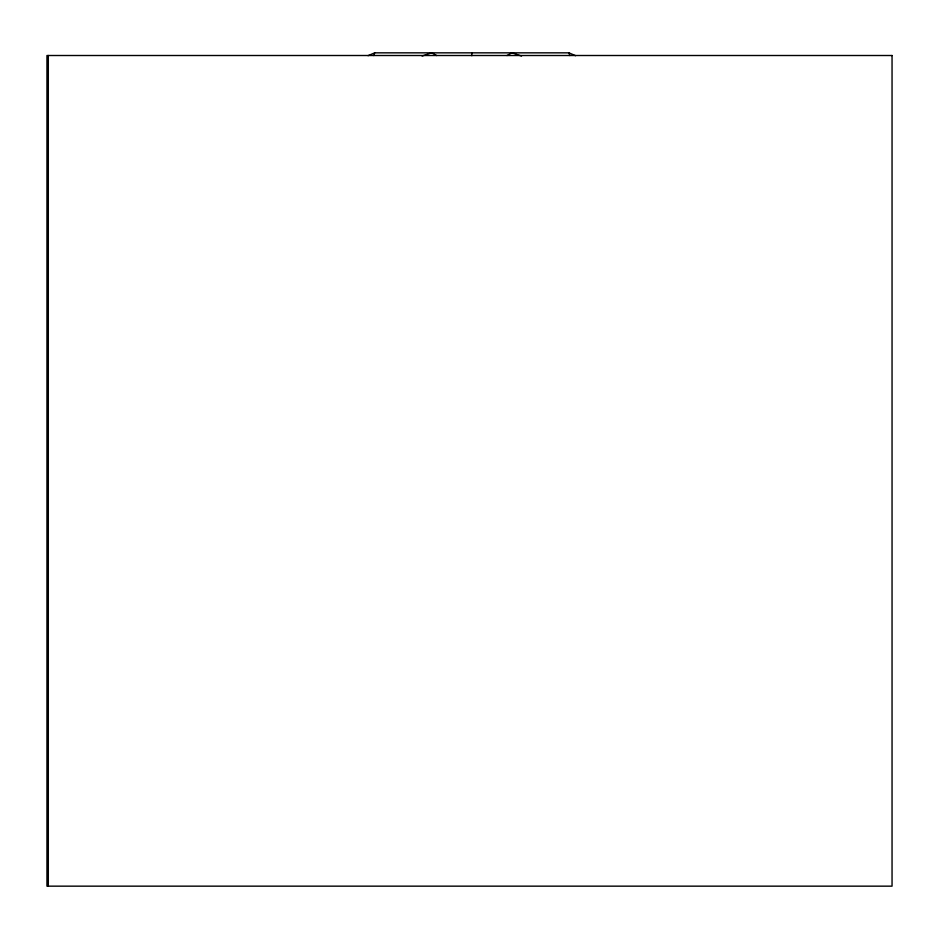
<?xml version="1.0" encoding="UTF-8"?>
<svg xmlns="http://www.w3.org/2000/svg" width="939" height="939" viewBox="0 0 939 939"><rect width="100%" height="100%" fill="white"/><g stroke="black" fill="none" stroke-linecap="round" stroke-linejoin="round"><path stroke-width="1.41" d="M373.804 55.542L374.72 52.842L568.905 52.842L569.82 55.542M506.966 55.53L511.978 52.842L521.544 56.047M368.053 55.671L374.72 52.842M422.081 56.047L431.635 52.842L436.658 55.53M568.928 52.842L575.56 55.683M471.812 52.842L471.812 55.718M48.312 55.507L48.312 886.158M892.05 55.507L46.95 55.507L46.95 886.158L892.05 886.158L892.05 55.507"/></g></svg>
